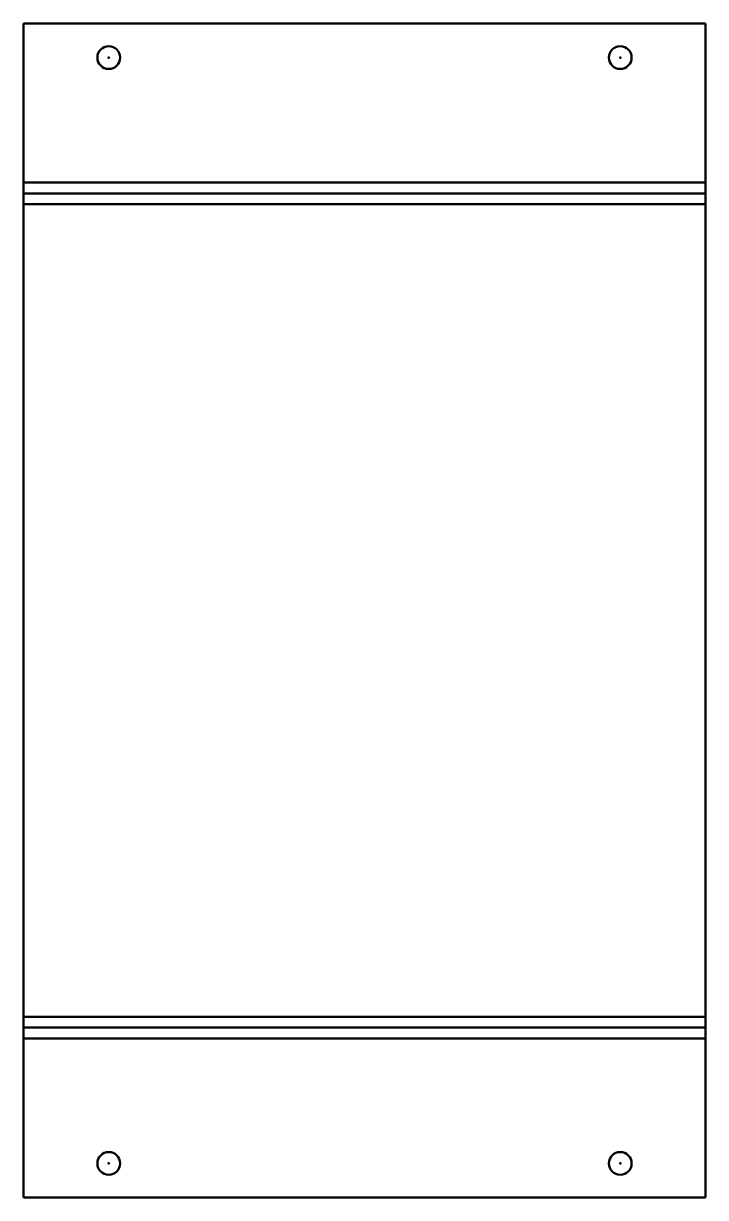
# Model space of a CAD drawing. Header units: millimetres. Extents: x 0 to 120, y -32 to 175.
import ezdxf

# ---------------------------------------------------------------- set-up
doc = ezdxf.new("R2010")
doc.units = ezdxf.units.MM
for name, color, linetype, lineweight in [('IV_ARC_CENTERS', 7, 'Continuous', 50), ('IV_BEND_DOWN', 7, 'Continuous', 50), ('IV_INTERIOR_PROFILES', 7, 'Continuous', 50), ('IV_OUTER_PROFILE', 7, 'Continuous', 50), ('IV_TANGENT', 7, 'Continuous', 50)]:
    doc.layers.add(name, color=color, linetype=linetype, lineweight=lineweight)

msp = doc.modelspace()

# ---------------------------------------------------------------- linework, layer by layer
at = {"layer": 'IV_ARC_CENTERS'}
for p in [(15, 168.83), (105, 168.83), (15, -25.83), (105, -25.83)]:
    msp.add_point(p, dxfattribs=at)
at = {"layer": 'IV_BEND_DOWN'}
for p, q in [((0, 144.92), (120, 144.92)), ((0, -1.92), (120, -1.92))]:
    msp.add_line(p, q, dxfattribs=at)
at = {"layer": 'IV_INTERIOR_PROFILES'}
for centre in [(15, 168.83), (105, 168.83), (15, -25.83), (105, -25.83)]:
    msp.add_circle(centre, 2, dxfattribs=at)
at = {"layer": 'IV_OUTER_PROFILE'}
for p, q in [((0, 174.83), (0, -31.83)), ((0, 174.83), (120, 174.83)), ((120, 174.83), (120, -31.83)), ((0, -31.83), (120, -31.83))]:
    msp.add_line(p, q, dxfattribs=at)
at = {"layer": 'IV_TANGENT'}
for p, q in [((120, 146.83), (0, 146.83)), ((120, 143), (0, 143)), ((120, 0), (0, 0)), ((120, -3.83), (0, -3.83))]:
    msp.add_line(p, q, dxfattribs=at)

doc.saveas('drawing.dxf')
